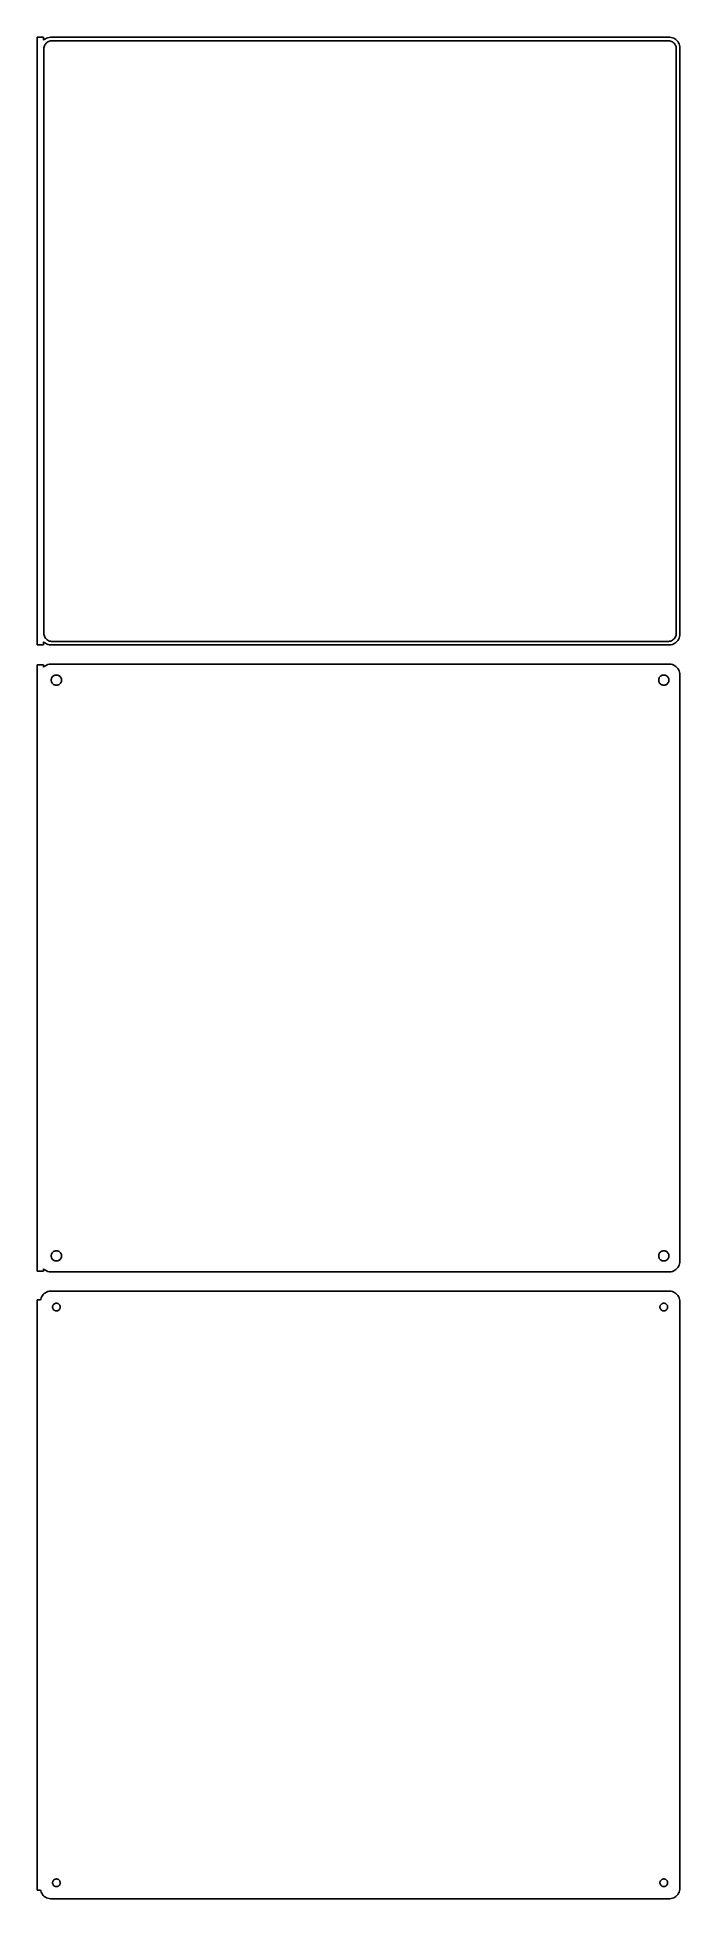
# Model space of a CAD drawing. Header units: metres. Extents: x -152 to 150, y 446 to 1318.
import ezdxf

# ---------------------------------------------------------------- set-up
doc = ezdxf.new("R2010")
doc.units = ezdxf.units.M

msp = doc.modelspace()

# ---------------------------------------------------------------- linework, layer by layer
for p, q in [((-148.5, 1318.49), (-151.5, 1318.49)), ((-151.5, 1318.49), (-151.5, 1033.51)), ((-148.5, 1317.06), (-148.5, 1318.49)), ((-146.545, 1318.26), (-147.129, 1318.02)), ((-145.937, 1318.41), (-146.545, 1318.26)), ((-145.314, 1318.49), (-145.937, 1318.41)), ((145.314, 1318.49), (-145.314, 1318.49)), ((145.937, 1318.41), (145.314, 1318.49)), ((146.545, 1318.26), (145.937, 1318.41)), ((147.129, 1318.02), (146.545, 1318.26)), ((-148.187, 1317.35), (-148.5, 1317.06)), ((-148.373, 1313), (-148.342, 1313.49)), ((-148.373, 1039), (-148.373, 1313)), ((-148.342, 1313.49), (-148.251, 1313.96)), ((-148.251, 1313.96), (-148.101, 1314.43)), ((-147.679, 1317.72), (-148.187, 1317.35)), ((-148.101, 1314.43), (-147.894, 1314.87)), ((-147.894, 1314.87), (-147.633, 1315.28)), ((-147.129, 1318.02), (-147.679, 1317.72)), ((-147.633, 1315.28), (-147.323, 1315.65)), ((-147.323, 1315.65), (-146.969, 1315.98)), ((-146.969, 1315.98), (-146.575, 1316.27)), ((-146.575, 1316.27), (-146.149, 1316.5)), ((-146.149, 1316.5), (-145.697, 1316.68)), ((-145.697, 1316.68), (-145.226, 1316.8)), ((-145.226, 1316.8), (-144.743, 1316.86)), ((-144.743, 1316.86), (144.743, 1316.86)), ((144.743, 1316.86), (145.226, 1316.8)), ((145.226, 1316.8), (145.697, 1316.68)), ((145.697, 1316.68), (146.149, 1316.5)), ((146.149, 1316.5), (146.575, 1316.27)), ((146.575, 1316.27), (146.969, 1315.98)), ((146.969, 1315.98), (147.323, 1315.65)), ((147.679, 1317.72), (147.129, 1318.02)), ((147.323, 1315.65), (147.633, 1315.28)), ((147.633, 1315.28), (147.894, 1314.87)), ((148.187, 1317.35), (147.679, 1317.72)), ((147.894, 1314.87), (148.101, 1314.43)), ((148.101, 1314.43), (148.251, 1313.96)), ((148.645, 1316.92), (148.187, 1317.35)), ((148.251, 1313.96), (148.342, 1313.49)), ((148.342, 1313.49), (148.373, 1313)), ((148.373, 1313), (148.373, 1039)), ((149.045, 1316.44), (148.645, 1316.92)), ((149.382, 1315.91), (149.045, 1316.44)), ((149.649, 1315.34), (149.382, 1315.91)), ((149.843, 1314.74), (149.649, 1315.34)), ((149.961, 1314.13), (149.843, 1314.74)), ((150, 1313.5), (149.961, 1314.13)), ((150, 1038.5), (150, 1313.5)), ((-148.342, 1038.51), (-148.373, 1039)), ((148.373, 1039), (148.342, 1038.51)), ((-151.5, 1033.51), (-148.5, 1033.51)), ((-148.5, 1034.94), (-148.187, 1034.65)), ((-148.5, 1033.51), (-148.5, 1034.94)), ((-148.251, 1038.04), (-148.342, 1038.51)), ((-148.101, 1037.57), (-148.251, 1038.04)), ((-148.187, 1034.65), (-147.679, 1034.28)), ((-147.894, 1037.13), (-148.101, 1037.57)), ((-147.633, 1036.72), (-147.894, 1037.13)), ((-147.679, 1034.28), (-147.129, 1033.98)), ((-147.323, 1036.35), (-147.633, 1036.72)), ((-146.969, 1036.02), (-147.323, 1036.35)), ((-147.129, 1033.98), (-146.545, 1033.74)), ((-146.575, 1035.73), (-146.969, 1036.02)), ((-146.149, 1035.5), (-146.575, 1035.73)), ((-146.545, 1033.74), (-145.937, 1033.59)), ((-145.697, 1035.32), (-146.149, 1035.5)), ((-145.937, 1033.59), (-145.314, 1033.51)), ((-145.226, 1035.2), (-145.697, 1035.32)), ((-145.314, 1033.51), (145.314, 1033.51)), ((-144.743, 1035.14), (-145.226, 1035.2)), ((144.743, 1035.14), (-144.743, 1035.14)), ((145.226, 1035.2), (144.743, 1035.14)), ((145.697, 1035.32), (145.226, 1035.2)), ((145.314, 1033.51), (145.937, 1033.59)), ((146.149, 1035.5), (145.697, 1035.32)), ((145.937, 1033.59), (146.545, 1033.74)), ((146.575, 1035.73), (146.149, 1035.5)), ((146.545, 1033.74), (147.129, 1033.98)), ((146.969, 1036.02), (146.575, 1035.73)), ((147.323, 1036.35), (146.969, 1036.02)), ((147.129, 1033.98), (147.679, 1034.28)), ((147.633, 1036.72), (147.323, 1036.35)), ((147.894, 1037.13), (147.633, 1036.72)), ((147.679, 1034.28), (148.187, 1034.65)), ((148.101, 1037.57), (147.894, 1037.13)), ((148.251, 1038.04), (148.101, 1037.57)), ((148.187, 1034.65), (148.645, 1035.08)), ((148.342, 1038.51), (148.251, 1038.04)), ((148.645, 1035.08), (149.045, 1035.56)), ((149.045, 1035.56), (149.382, 1036.09)), ((149.382, 1036.09), (149.649, 1036.66)), ((149.649, 1036.66), (149.843, 1037.26)), ((149.843, 1037.26), (149.961, 1037.87)), ((149.961, 1037.87), (150, 1038.5)), ((-148.5, 1024.11), (-151.5, 1024.11)), ((-151.5, 1024.11), (-151.5, 739.885)), ((-148.5, 1023.06), (-148.5, 1024.11)), ((-148.187, 1023.35), (-148.5, 1023.06)), ((-147.679, 1023.72), (-148.187, 1023.35)), ((-147.129, 1024.02), (-147.679, 1023.72)), ((-146.545, 1024.26), (-147.129, 1024.02)), ((-145.937, 1024.41), (-146.545, 1024.26)), ((-145.314, 1024.49), (-145.937, 1024.41)), ((145.314, 1024.49), (-145.314, 1024.49)), ((145.937, 1024.41), (145.314, 1024.49)), ((146.545, 1024.26), (145.937, 1024.41)), ((147.129, 1024.02), (146.545, 1024.26)), ((147.679, 1023.72), (147.129, 1024.02)), ((148.187, 1023.35), (147.679, 1023.72)), ((148.645, 1022.92), (148.187, 1023.35)), ((149.045, 1022.44), (148.645, 1022.92)), ((149.382, 1021.91), (149.045, 1022.44)), ((149.649, 1021.34), (149.382, 1021.91)), ((-144.9, 1017), (-144.881, 1017.3)), ((-144.881, 1016.7), (-144.9, 1017)), ((-144.881, 1017.3), (-144.825, 1017.6)), ((-144.825, 1016.4), (-144.881, 1016.7)), ((-144.825, 1017.6), (-144.731, 1017.88)), ((-144.731, 1016.12), (-144.825, 1016.4)), ((-144.731, 1017.88), (-144.603, 1018.16)), ((-144.603, 1015.84), (-144.731, 1016.12)), ((-144.603, 1018.16), (-144.442, 1018.41)), ((-144.442, 1015.59), (-144.603, 1015.84)), ((-144.442, 1018.41), (-144.25, 1018.64)), ((-144.25, 1015.36), (-144.442, 1015.59)), ((-144.25, 1018.64), (-144.03, 1018.85)), ((-144.03, 1015.15), (-144.25, 1015.36)), ((-144.03, 1018.85), (-143.786, 1019.03)), ((-143.786, 1014.97), (-144.03, 1015.15)), ((-143.786, 1019.03), (-143.522, 1019.17)), ((-143.522, 1014.83), (-143.786, 1014.97)), ((-143.522, 1019.17), (-143.242, 1019.28)), ((-143.242, 1014.72), (-143.522, 1014.83)), ((-143.242, 1019.28), (-142.95, 1019.36)), ((-142.95, 1014.64), (-143.242, 1014.72)), ((-142.95, 1019.36), (-142.651, 1019.4)), ((-142.651, 1014.6), (-142.95, 1014.64)), ((-142.651, 1019.4), (-142.349, 1019.4)), ((-142.349, 1014.6), (-142.651, 1014.6)), ((-142.349, 1019.4), (-142.05, 1019.36)), ((-142.05, 1014.64), (-142.349, 1014.6)), ((-142.05, 1019.36), (-141.758, 1019.28)), ((-141.758, 1014.72), (-142.05, 1014.64)), ((-141.758, 1019.28), (-141.478, 1019.17)), ((-141.478, 1014.83), (-141.758, 1014.72)), ((-141.478, 1019.17), (-141.214, 1019.03)), ((-141.214, 1014.97), (-141.478, 1014.83)), ((-141.214, 1019.03), (-140.97, 1018.85)), ((-140.97, 1015.15), (-141.214, 1014.97)), ((-140.97, 1018.85), (-140.75, 1018.64)), ((-140.75, 1015.36), (-140.97, 1015.15)), ((-140.75, 1018.64), (-140.558, 1018.41)), ((-140.558, 1015.59), (-140.75, 1015.36)), ((-140.558, 1018.41), (-140.397, 1018.16)), ((-140.397, 1015.84), (-140.558, 1015.59)), ((-140.397, 1018.16), (-140.269, 1017.88)), ((-140.269, 1016.12), (-140.397, 1015.84)), ((-140.269, 1017.88), (-140.175, 1017.6)), ((-140.175, 1016.4), (-140.269, 1016.12)), ((-140.175, 1017.6), (-140.119, 1017.3)), ((-140.119, 1016.7), (-140.175, 1016.4)), ((-140.119, 1017.3), (-140.1, 1017)), ((-140.1, 1017), (-140.119, 1016.7)), ((140.1, 1017), (140.119, 1017.3)), ((140.119, 1016.7), (140.1, 1017)), ((140.119, 1017.3), (140.175, 1017.6)), ((140.175, 1016.4), (140.119, 1016.7)), ((140.175, 1017.6), (140.269, 1017.88)), ((140.269, 1016.12), (140.175, 1016.4)), ((140.269, 1017.88), (140.397, 1018.16)), ((140.397, 1015.84), (140.269, 1016.12)), ((140.397, 1018.16), (140.558, 1018.41)), ((140.558, 1015.59), (140.397, 1015.84)), ((140.558, 1018.41), (140.75, 1018.64)), ((140.75, 1015.36), (140.558, 1015.59)), ((140.75, 1018.64), (140.97, 1018.85)), ((140.97, 1015.15), (140.75, 1015.36)), ((140.97, 1018.85), (141.214, 1019.03)), ((141.214, 1014.97), (140.97, 1015.15)), ((141.214, 1019.03), (141.478, 1019.17)), ((141.478, 1014.83), (141.214, 1014.97)), ((141.478, 1019.17), (141.758, 1019.28)), ((141.758, 1014.72), (141.478, 1014.83)), ((141.758, 1019.28), (142.05, 1019.36)), ((142.05, 1014.64), (141.758, 1014.72)), ((142.05, 1019.36), (142.349, 1019.4)), ((142.349, 1014.6), (142.05, 1014.64)), ((142.349, 1019.4), (142.651, 1019.4)), ((142.651, 1014.6), (142.349, 1014.6)), ((142.651, 1019.4), (142.95, 1019.36)), ((142.95, 1014.64), (142.651, 1014.6)), ((142.95, 1019.36), (143.242, 1019.28)), ((143.242, 1014.72), (142.95, 1014.64)), ((143.242, 1019.28), (143.522, 1019.17)), ((143.522, 1014.83), (143.242, 1014.72)), ((143.522, 1019.17), (143.786, 1019.03)), ((143.786, 1014.97), (143.522, 1014.83)), ((143.786, 1019.03), (144.03, 1018.85)), ((144.03, 1015.15), (143.786, 1014.97)), ((144.03, 1018.85), (144.25, 1018.64)), ((144.25, 1015.36), (144.03, 1015.15)), ((144.25, 1018.64), (144.442, 1018.41)), ((144.442, 1015.59), (144.25, 1015.36)), ((144.442, 1018.41), (144.603, 1018.16)), ((144.603, 1015.84), (144.442, 1015.59)), ((144.603, 1018.16), (144.731, 1017.88)), ((144.731, 1016.12), (144.603, 1015.84)), ((144.731, 1017.88), (144.825, 1017.6)), ((144.825, 1016.4), (144.731, 1016.12)), ((144.825, 1017.6), (144.881, 1017.3)), ((144.881, 1016.7), (144.825, 1016.4)), ((144.881, 1017.3), (144.9, 1017)), ((144.9, 1017), (144.881, 1016.7)), ((149.843, 1020.74), (149.649, 1021.34)), ((149.961, 1020.13), (149.843, 1020.74)), ((150, 1019.5), (149.961, 1020.13)), ((150, 744.5), (150, 1019.5)), ((-144.9, 747), (-144.881, 747.301)), ((-144.881, 746.699), (-144.9, 747)), ((-144.881, 747.301), (-144.825, 747.597)), ((-144.825, 746.403), (-144.881, 746.699)), ((-144.825, 747.597), (-144.731, 747.883)), ((-144.731, 746.117), (-144.825, 746.403)), ((-144.731, 747.883), (-144.603, 748.156)), ((-144.603, 745.844), (-144.731, 746.117)), ((-144.603, 748.156), (-144.442, 748.411)), ((-144.442, 745.589), (-144.603, 745.844)), ((-144.442, 748.411), (-144.25, 748.643)), ((-144.25, 745.357), (-144.442, 745.589)), ((-144.25, 748.643), (-144.03, 748.849)), ((-144.03, 745.151), (-144.25, 745.357)), ((-144.03, 748.849), (-143.786, 749.026)), ((-143.786, 744.974), (-144.03, 745.151)), ((-143.786, 749.026), (-143.522, 749.172)), ((-143.522, 744.828), (-143.786, 744.974)), ((-143.522, 749.172), (-143.242, 749.283)), ((-143.242, 744.717), (-143.522, 744.828)), ((-143.242, 749.283), (-142.95, 749.357)), ((-142.95, 744.643), (-143.242, 744.717)), ((-142.95, 749.357), (-142.651, 749.395)), ((-142.651, 744.605), (-142.95, 744.643)), ((-142.651, 749.395), (-142.349, 749.395)), ((-142.349, 744.605), (-142.651, 744.605)), ((-142.349, 749.395), (-142.05, 749.357)), ((-142.05, 744.643), (-142.349, 744.605)), ((-142.05, 749.357), (-141.758, 749.283)), ((-141.758, 744.717), (-142.05, 744.643)), ((-141.758, 749.283), (-141.478, 749.172)), ((-141.478, 744.828), (-141.758, 744.717)), ((-141.478, 749.172), (-141.214, 749.026)), ((-141.214, 744.974), (-141.478, 744.828)), ((-141.214, 749.026), (-140.97, 748.849)), ((-140.97, 745.151), (-141.214, 744.974)), ((-140.97, 748.849), (-140.75, 748.643)), ((-140.75, 745.357), (-140.97, 745.151)), ((-140.75, 748.643), (-140.558, 748.411)), ((-140.558, 745.589), (-140.75, 745.357)), ((-140.558, 748.411), (-140.397, 748.156)), ((-140.397, 745.844), (-140.558, 745.589)), ((-140.397, 748.156), (-140.269, 747.883)), ((-140.269, 746.117), (-140.397, 745.844)), ((-140.269, 747.883), (-140.175, 747.597)), ((-140.175, 746.403), (-140.269, 746.117)), ((-140.175, 747.597), (-140.119, 747.301)), ((-140.119, 746.699), (-140.175, 746.403)), ((-140.119, 747.301), (-140.1, 747)), ((-140.1, 747), (-140.119, 746.699)), ((140.1, 747), (140.119, 747.301)), ((140.119, 746.699), (140.1, 747)), ((140.119, 747.301), (140.175, 747.597)), ((140.175, 746.403), (140.119, 746.699)), ((140.175, 747.597), (140.269, 747.883)), ((140.269, 746.117), (140.175, 746.403)), ((140.269, 747.883), (140.397, 748.156)), ((140.397, 745.844), (140.269, 746.117)), ((140.397, 748.156), (140.558, 748.411)), ((140.558, 745.589), (140.397, 745.844)), ((140.558, 748.411), (140.75, 748.643)), ((140.75, 745.357), (140.558, 745.589)), ((140.75, 748.643), (140.97, 748.849)), ((140.97, 745.151), (140.75, 745.357)), ((140.97, 748.849), (141.214, 749.026)), ((141.214, 744.974), (140.97, 745.151)), ((141.214, 749.026), (141.478, 749.172)), ((141.478, 744.828), (141.214, 744.974)), ((141.478, 749.172), (141.758, 749.283)), ((141.758, 744.717), (141.478, 744.828)), ((141.758, 749.283), (142.05, 749.357)), ((142.05, 744.643), (141.758, 744.717)), ((142.05, 749.357), (142.349, 749.395)), ((142.349, 744.605), (142.05, 744.643)), ((142.349, 749.395), (142.651, 749.395)), ((142.651, 744.605), (142.349, 744.605)), ((142.651, 749.395), (142.95, 749.357)), ((142.95, 744.643), (142.651, 744.605)), ((142.95, 749.357), (143.242, 749.283)), ((143.242, 744.717), (142.95, 744.643)), ((143.242, 749.283), (143.522, 749.172)), ((143.522, 744.828), (143.242, 744.717)), ((143.522, 749.172), (143.786, 749.026)), ((143.786, 744.974), (143.522, 744.828)), ((143.786, 749.026), (144.03, 748.849)), ((144.03, 745.151), (143.786, 744.974)), ((144.03, 748.849), (144.25, 748.643)), ((144.25, 745.357), (144.03, 745.151)), ((144.25, 748.643), (144.442, 748.411)), ((144.442, 745.589), (144.25, 745.357)), ((144.442, 748.411), (144.603, 748.156)), ((144.603, 745.844), (144.442, 745.589)), ((144.603, 748.156), (144.731, 747.883)), ((144.731, 746.117), (144.603, 745.844)), ((144.731, 747.883), (144.825, 747.597)), ((144.825, 746.403), (144.731, 746.117)), ((144.825, 747.597), (144.881, 747.301)), ((144.881, 746.699), (144.825, 746.403)), ((144.881, 747.301), (144.9, 747)), ((144.9, 747), (144.881, 746.699)), ((149.045, 741.561), (149.382, 742.091)), ((149.382, 742.091), (149.649, 742.659)), ((149.649, 742.659), (149.843, 743.257)), ((149.843, 743.257), (149.961, 743.873)), ((149.961, 743.873), (150, 744.5)), ((-151.5, 739.885), (-148.5, 739.885)), ((-148.5, 739.885), (-148.5, 740.941)), ((-148.5, 740.941), (-148.187, 740.647)), ((-148.187, 740.647), (-147.679, 740.278)), ((-147.679, 740.278), (-147.129, 739.976)), ((-147.129, 739.976), (-146.545, 739.745)), ((-146.545, 739.745), (-145.937, 739.589)), ((-145.937, 739.589), (-145.314, 739.51)), ((-145.314, 739.51), (145.314, 739.51)), ((145.314, 739.51), (145.937, 739.589)), ((145.937, 739.589), (146.545, 739.745)), ((146.545, 739.745), (147.129, 739.976)), ((147.129, 739.976), (147.679, 740.278)), ((147.679, 740.278), (148.187, 740.647)), ((148.187, 740.647), (148.645, 741.077)), ((148.645, 741.077), (149.045, 741.561)), ((-149.9, 726.444), (-151.5, 726.444)), ((-151.5, 726.444), (-151.5, 449.556)), ((-149.843, 726.743), (-149.9, 726.444)), ((-149.649, 727.341), (-149.843, 726.743)), ((-149.382, 727.909), (-149.649, 727.341)), ((-149.045, 728.439), (-149.382, 727.909)), ((-148.645, 728.923), (-149.045, 728.439)), ((-148.187, 729.353), (-148.645, 728.923)), ((-147.679, 729.722), (-148.187, 729.353)), ((-147.129, 730.024), (-147.679, 729.722)), ((-146.545, 730.255), (-147.129, 730.024)), ((-145.937, 730.411), (-146.545, 730.255)), ((-145.314, 730.49), (-145.937, 730.411)), ((145.314, 730.49), (-145.314, 730.49)), ((-143.464, 724.52), (-143.266, 724.629)), ((-143.266, 724.629), (-143.056, 724.712)), ((-143.056, 724.712), (-142.837, 724.768)), ((-142.837, 724.768), (-142.613, 724.796)), ((-142.613, 724.796), (-142.387, 724.796)), ((-142.387, 724.796), (-142.163, 724.768)), ((-142.163, 724.768), (-141.944, 724.712)), ((-141.944, 724.712), (-141.734, 724.629)), ((-141.734, 724.629), (-141.536, 724.52)), ((141.536, 724.52), (141.734, 724.629)), ((141.734, 724.629), (141.944, 724.712)), ((141.944, 724.712), (142.163, 724.768)), ((142.163, 724.768), (142.387, 724.796)), ((142.387, 724.796), (142.613, 724.796)), ((142.613, 724.796), (142.837, 724.768)), ((142.837, 724.768), (143.056, 724.712)), ((143.056, 724.712), (143.266, 724.629)), ((143.266, 724.629), (143.464, 724.52)), ((145.937, 730.411), (145.314, 730.49)), ((146.545, 730.255), (145.937, 730.411)), ((147.129, 730.024), (146.545, 730.255)), ((147.679, 729.722), (147.129, 730.024)), ((148.187, 729.353), (147.679, 729.722)), ((148.645, 728.923), (148.187, 729.353)), ((149.045, 728.439), (148.645, 728.923)), ((149.382, 727.909), (149.045, 728.439)), ((149.649, 727.341), (149.382, 727.909)), ((149.843, 726.743), (149.649, 727.341)), ((149.961, 726.127), (149.843, 726.743)), ((150, 725.5), (149.961, 726.127)), ((150, 450.5), (150, 725.5)), ((-144.3, 723), (-144.286, 723.226)), ((-144.286, 722.774), (-144.3, 723)), ((-144.286, 723.226), (-144.243, 723.448)), ((-144.243, 722.552), (-144.286, 722.774)), ((-144.243, 723.448), (-144.174, 723.663)), ((-144.174, 722.337), (-144.243, 722.552)), ((-144.174, 723.663), (-144.077, 723.867)), ((-144.077, 722.133), (-144.174, 722.337)), ((-144.077, 723.867), (-143.956, 724.058)), ((-143.956, 721.942), (-144.077, 722.133)), ((-143.956, 724.058), (-143.812, 724.232)), ((-143.812, 721.768), (-143.956, 721.942)), ((-143.812, 724.232), (-143.647, 724.387)), ((-143.647, 721.613), (-143.812, 721.768)), ((-143.647, 724.387), (-143.464, 724.52)), ((-143.464, 721.48), (-143.647, 721.613)), ((-143.266, 721.371), (-143.464, 721.48)), ((-143.056, 721.288), (-143.266, 721.371)), ((-142.837, 721.232), (-143.056, 721.288)), ((-142.613, 721.204), (-142.837, 721.232)), ((-142.387, 721.204), (-142.613, 721.204)), ((-142.163, 721.232), (-142.387, 721.204)), ((-141.944, 721.288), (-142.163, 721.232)), ((-141.734, 721.371), (-141.944, 721.288)), ((-141.536, 721.48), (-141.734, 721.371)), ((-141.536, 724.52), (-141.353, 724.387)), ((-141.353, 721.613), (-141.536, 721.48)), ((-141.353, 724.387), (-141.188, 724.232)), ((-141.188, 721.768), (-141.353, 721.613)), ((-141.188, 724.232), (-141.044, 724.058)), ((-141.044, 721.942), (-141.188, 721.768)), ((-141.044, 724.058), (-140.923, 723.867)), ((-140.923, 722.133), (-141.044, 721.942)), ((-140.923, 723.867), (-140.826, 723.663)), ((-140.826, 722.337), (-140.923, 722.133)), ((-140.826, 723.663), (-140.757, 723.448)), ((-140.757, 722.552), (-140.826, 722.337)), ((-140.757, 723.448), (-140.714, 723.226)), ((-140.714, 722.774), (-140.757, 722.552)), ((-140.714, 723.226), (-140.7, 723)), ((-140.7, 723), (-140.714, 722.774)), ((140.7, 723), (140.714, 723.226)), ((140.714, 722.774), (140.7, 723)), ((140.714, 723.226), (140.757, 723.448)), ((140.757, 722.552), (140.714, 722.774)), ((140.757, 723.448), (140.826, 723.663)), ((140.826, 722.337), (140.757, 722.552)), ((140.826, 723.663), (140.923, 723.867)), ((140.923, 722.133), (140.826, 722.337)), ((140.923, 723.867), (141.044, 724.058)), ((141.044, 721.942), (140.923, 722.133)), ((141.044, 724.058), (141.188, 724.232)), ((141.188, 721.768), (141.044, 721.942)), ((141.188, 724.232), (141.353, 724.387)), ((141.353, 721.613), (141.188, 721.768)), ((141.353, 724.387), (141.536, 724.52)), ((141.536, 721.48), (141.353, 721.613)), ((141.734, 721.371), (141.536, 721.48)), ((141.944, 721.288), (141.734, 721.371)), ((142.163, 721.232), (141.944, 721.288)), ((142.387, 721.204), (142.163, 721.232)), ((142.613, 721.204), (142.387, 721.204)), ((142.837, 721.232), (142.613, 721.204)), ((143.056, 721.288), (142.837, 721.232)), ((143.266, 721.371), (143.056, 721.288)), ((143.464, 721.48), (143.266, 721.371)), ((143.464, 724.52), (143.647, 724.387)), ((143.647, 721.613), (143.464, 721.48)), ((143.647, 724.387), (143.812, 724.232)), ((143.812, 721.768), (143.647, 721.613)), ((143.812, 724.232), (143.956, 724.058)), ((143.956, 721.942), (143.812, 721.768)), ((143.956, 724.058), (144.077, 723.867)), ((144.077, 722.133), (143.956, 721.942)), ((144.077, 723.867), (144.174, 723.663)), ((144.174, 722.337), (144.077, 722.133)), ((144.174, 723.663), (144.243, 723.448)), ((144.243, 722.552), (144.174, 722.337)), ((144.243, 723.448), (144.286, 723.226)), ((144.286, 722.774), (144.243, 722.552)), ((144.286, 723.226), (144.3, 723)), ((144.3, 723), (144.286, 722.774)), ((-144.077, 453.867), (-143.956, 454.058)), ((-143.956, 454.058), (-143.812, 454.232)), ((-143.812, 454.232), (-143.647, 454.387)), ((-143.647, 454.387), (-143.464, 454.52)), ((-143.464, 454.52), (-143.266, 454.629)), ((-143.266, 454.629), (-143.056, 454.712)), ((-143.056, 454.712), (-142.837, 454.768)), ((-142.837, 454.768), (-142.613, 454.796)), ((-142.613, 454.796), (-142.387, 454.796)), ((-142.387, 454.796), (-142.163, 454.768)), ((-142.163, 454.768), (-141.944, 454.712)), ((-141.944, 454.712), (-141.734, 454.629)), ((-141.734, 454.629), (-141.536, 454.52)), ((-141.536, 454.52), (-141.353, 454.387)), ((-141.353, 454.387), (-141.188, 454.232)), ((-141.188, 454.232), (-141.044, 454.058)), ((-141.044, 454.058), (-140.923, 453.867)), ((140.923, 453.867), (141.044, 454.058)), ((141.044, 454.058), (141.188, 454.232)), ((141.188, 454.232), (141.353, 454.387)), ((141.353, 454.387), (141.536, 454.52)), ((141.536, 454.52), (141.734, 454.629)), ((141.734, 454.629), (141.944, 454.712)), ((141.944, 454.712), (142.163, 454.768)), ((142.163, 454.768), (142.387, 454.796)), ((142.387, 454.796), (142.613, 454.796)), ((142.613, 454.796), (142.837, 454.768)), ((142.837, 454.768), (143.056, 454.712)), ((143.056, 454.712), (143.266, 454.629)), ((143.266, 454.629), (143.464, 454.52)), ((143.464, 454.52), (143.647, 454.387)), ((143.647, 454.387), (143.812, 454.232)), ((143.812, 454.232), (143.956, 454.058)), ((143.956, 454.058), (144.077, 453.867)), ((-151.5, 449.556), (-149.9, 449.556)), ((-149.9, 449.556), (-149.843, 449.257)), ((-149.843, 449.257), (-149.649, 448.659)), ((-149.649, 448.659), (-149.382, 448.091)), ((-149.382, 448.091), (-149.045, 447.561)), ((-149.045, 447.561), (-148.645, 447.077)), ((-148.645, 447.077), (-148.187, 446.647)), ((-148.187, 446.647), (-147.679, 446.278)), ((-147.679, 446.278), (-147.129, 445.976)), ((-147.129, 445.976), (-146.545, 445.745)), ((-146.545, 445.745), (-145.937, 445.589)), ((-145.937, 445.589), (-145.314, 445.51)), ((-145.314, 445.51), (145.314, 445.51)), ((-144.3, 453), (-144.286, 453.226)), ((-144.286, 452.774), (-144.3, 453)), ((-144.286, 453.226), (-144.243, 453.448)), ((-144.243, 452.552), (-144.286, 452.774)), ((-144.243, 453.448), (-144.174, 453.663)), ((-144.174, 452.337), (-144.243, 452.552)), ((-144.174, 453.663), (-144.077, 453.867)), ((-144.077, 452.133), (-144.174, 452.337)), ((-143.956, 451.942), (-144.077, 452.133)), ((-143.812, 451.768), (-143.956, 451.942)), ((-143.647, 451.613), (-143.812, 451.768)), ((-143.464, 451.48), (-143.647, 451.613)), ((-143.266, 451.371), (-143.464, 451.48)), ((-143.056, 451.288), (-143.266, 451.371)), ((-142.837, 451.232), (-143.056, 451.288)), ((-142.613, 451.204), (-142.837, 451.232)), ((-142.387, 451.204), (-142.613, 451.204)), ((-142.163, 451.232), (-142.387, 451.204)), ((-141.944, 451.288), (-142.163, 451.232)), ((-141.734, 451.371), (-141.944, 451.288)), ((-141.536, 451.48), (-141.734, 451.371)), ((-141.353, 451.613), (-141.536, 451.48)), ((-141.188, 451.768), (-141.353, 451.613)), ((-141.044, 451.942), (-141.188, 451.768)), ((-140.923, 452.133), (-141.044, 451.942)), ((-140.923, 453.867), (-140.826, 453.663)), ((-140.826, 452.337), (-140.923, 452.133)), ((-140.826, 453.663), (-140.757, 453.448)), ((-140.757, 452.552), (-140.826, 452.337)), ((-140.757, 453.448), (-140.714, 453.226)), ((-140.714, 452.774), (-140.757, 452.552)), ((-140.714, 453.226), (-140.7, 453)), ((-140.7, 453), (-140.714, 452.774)), ((140.7, 453), (140.714, 453.226)), ((140.714, 452.774), (140.7, 453)), ((140.714, 453.226), (140.757, 453.448)), ((140.757, 452.552), (140.714, 452.774)), ((140.757, 453.448), (140.826, 453.663)), ((140.826, 452.337), (140.757, 452.552)), ((140.826, 453.663), (140.923, 453.867)), ((140.923, 452.133), (140.826, 452.337)), ((141.044, 451.942), (140.923, 452.133)), ((141.188, 451.768), (141.044, 451.942)), ((141.353, 451.613), (141.188, 451.768)), ((141.536, 451.48), (141.353, 451.613)), ((141.734, 451.371), (141.536, 451.48)), ((141.944, 451.288), (141.734, 451.371)), ((142.163, 451.232), (141.944, 451.288)), ((142.387, 451.204), (142.163, 451.232)), ((142.613, 451.204), (142.387, 451.204)), ((142.837, 451.232), (142.613, 451.204)), ((143.056, 451.288), (142.837, 451.232)), ((143.266, 451.371), (143.056, 451.288)), ((143.464, 451.48), (143.266, 451.371)), ((143.647, 451.613), (143.464, 451.48)), ((143.812, 451.768), (143.647, 451.613)), ((143.956, 451.942), (143.812, 451.768)), ((144.077, 452.133), (143.956, 451.942)), ((144.077, 453.867), (144.174, 453.663)), ((144.174, 452.337), (144.077, 452.133)), ((144.174, 453.663), (144.243, 453.448)), ((144.243, 452.552), (144.174, 452.337)), ((144.243, 453.448), (144.286, 453.226)), ((144.286, 452.774), (144.243, 452.552)), ((144.286, 453.226), (144.3, 453)), ((144.3, 453), (144.286, 452.774)), ((145.314, 445.51), (145.937, 445.589)), ((145.937, 445.589), (146.545, 445.745)), ((146.545, 445.745), (147.129, 445.976)), ((147.129, 445.976), (147.679, 446.278)), ((147.679, 446.278), (148.187, 446.647)), ((148.187, 446.647), (148.645, 447.077)), ((148.645, 447.077), (149.045, 447.561)), ((149.045, 447.561), (149.382, 448.091)), ((149.382, 448.091), (149.649, 448.659)), ((149.649, 448.659), (149.843, 449.257)), ((149.843, 449.257), (149.961, 449.873)), ((149.961, 449.873), (150, 450.5))]:
    msp.add_line(p, q)

doc.saveas('drawing.dxf')
